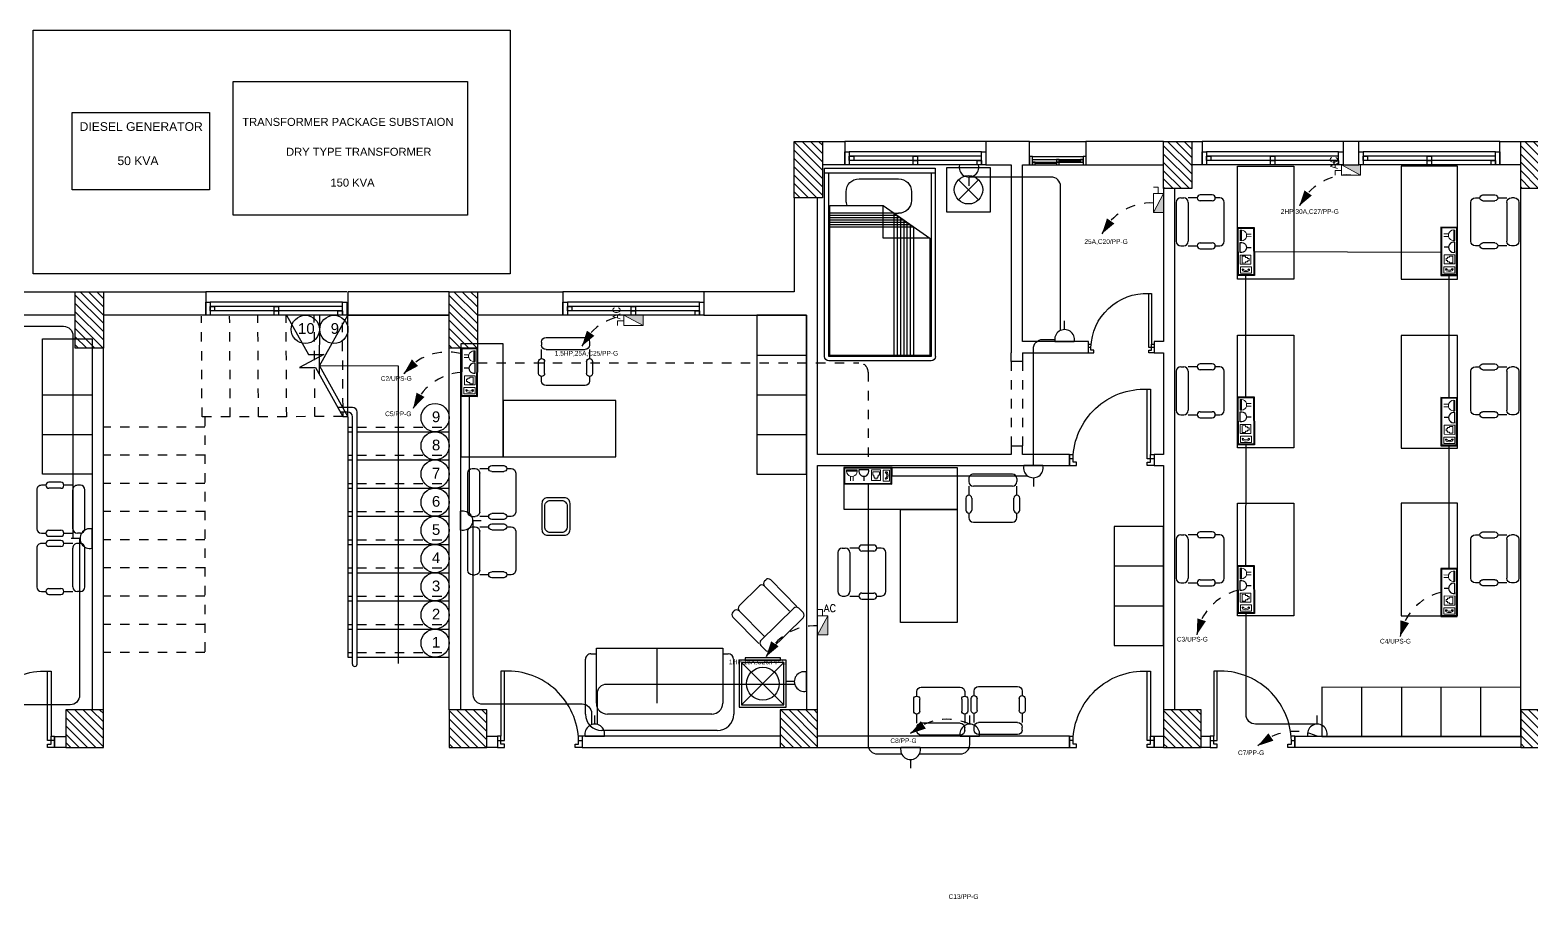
# Model space of a CAD drawing. Header units: metres. Extents: x -107 to 62, y 472 to 1032.
# Drawn here: x 26.54 to 42.51, y 513.42 to 522.67 of the extents above; entities that cross this region are included whole.
import ezdxf

# ---------------------------------------------------------------- set-up
doc = ezdxf.new("R2010")
doc.units = ezdxf.units.M
doc.header["$MEASUREMENT"] = 0
for name, pattern in [('A-GR- STR$0$HIDDEN2', [0.1875, 0.125, -0.0625]), ('A-GR- wall$0$HIDDEN2', [0.1875, 0.125, -0.0625]), ('ACAD_ISO02W100', [15, 12, -3]), ('DASHED', [0.75, 0.5, -0.25]), ('DASHED2', [0.375, 0.25, -0.125]), ('HIDDEN', [0.375, 0.25, -0.125])]:
    doc.linetypes.add(name, pattern=pattern)
doc.layers.get('0').update_dxf_attribs({"color": 8})
for name, color, linetype, lineweight in [('.', 7, 'Continuous', 9), ('Data & Telephone', 6, 'Continuous', 9), ('E-SOCKET', 2, 'Continuous', 25), ('E-TEXT-I', 4, 'Continuous', 30), ('Electrecalllll', 1, 'Continuous', 9), ('Legends', 3, 'Continuous', 9), ('lighting linea', 3, 'DASHED2', 0), ('power', 3, 'Continuous', 9)]:
    doc.layers.add(name, color=color, linetype=linetype, lineweight=lineweight)
for name, color, linetype in [('A-COL-FNL$0$A-COLS-CONC', 6, 'Continuous'), ('A-COL-FNL$0$A-HTCH', 80, 'Continuous'), ('A-GR- STR$0$A-ANNO-SYMB', 111, 'Continuous'), ('A-GR- STR$0$A-FLOR', 111, 'Continuous'), ('A-GR- STR$0$A-FLOR-RISR', 242, 'A-GR- STR$0$HIDDEN2'), ('A-GR- STR$0$A-FLOR-STHR', 171, 'Continuous'), ('A-GR- wall$0$A-DOOR', 151, 'Continuous'), ('A-GR- wall$0$A-FLOR-OVHD', 120, 'A-GR- wall$0$HIDDEN2'), ('A-GR- wall$0$A-GLAZ', 121, 'Continuous'), ('A-GR- wall$0$A-WALL', 254, 'Continuous'), ('A-GR- wall$0$A-WALL-ELEV', 31, 'Continuous'), ('A-GR-FURN$0$A-FURN', 11, 'Continuous'), ('A-GR-FURN$0$ESYA', 11, 'Continuous'), ('A-GR-FURN$0$TEFRIŞ', 11, 'Continuous'), ('E-LEADER', 30, 'Continuous'), ('Layer1', 24, 'ACAD_ISO02W100'), ('Power W', 3, 'Continuous')]:
    doc.layers.add(name, color=color, linetype=linetype)
doc.styles.add('A-GR- STR$0$Standard', font='arial.ttf')
doc.styles.add('ROMANC', font='romanc.shx', dxfattribs={"height": 3})
doc.styles.get("Standard").update_dxf_attribs({"font": 'arial.ttf'})

# ---------------------------------------------------------------- blocks, each defined once
blk = doc.blocks.new('A-GR- STR')
at = {"layer": 'A-GR- STR$0$A-ANNO-SYMB'}
for centre in [(29735, 13116), (30039, 13116), (31116, 12177), (31116, 11877), (31116, 11577), (31116, 11277), (31116, 10977), (31116, 10677), (31116, 10377), (31116, 10077), (31116, 9777)]:
    blk.add_circle(centre, 150, dxfattribs=at)
at = {"layer": 'A-GR- STR$0$A-FLOR'}
for p, q in [((31266, 13266), (28986, 13266)), ((29887, 12635), (29889, 13267)), ((29887, 12729), (30189, 13266)), ((30186, 12236), (30189, 13266)), ((31266, 9627), (31266, 13266)), ((29932, 12848), (29673, 12710)), ((29769, 12848), (29932, 12848)), ((29673, 12710), (29845, 12710)), ((30726, 12726), (29887, 12729)), ((29887, 12729), (30186, 12186)), ((30726, 9560), (30726, 12726)), ((30186, 12186), (30186, 12236)), ((30186, 12186), (30186, 9627)), ((30186, 12027), (30236, 12027)), ((30286, 12027), (31266, 12027)), ((30186, 11727), (30236, 11727)), ((30286, 11727), (31266, 11727)), ((30186, 11427), (30236, 11427)), ((30286, 11427), (31266, 11427)), ((30186, 11127), (30236, 11127)), ((30286, 11127), (31266, 11127)), ((30186, 10827), (30236, 10827)), ((30286, 10827), (31266, 10827)), ((30186, 10527), (30236, 10527)), ((30286, 10527), (31266, 10527)), ((30186, 10227), (30236, 10227)), ((30286, 10227), (31266, 10227)), ((30186, 9927), (30236, 9927)), ((30286, 9927), (31266, 9927)), ((30186, 9627), (30236, 9627)), ((30286, 9627), (31266, 9627))]:
    blk.add_line(p, q, dxfattribs=at)
for points in [[(29536, 13266), (29769, 12848)], [(29845, 12710), (30135, 12189), (30186, 12189)]]:
    blk.add_lwpolyline(points, dxfattribs=at)
at = {"layer": 'A-GR- STR$0$A-FLOR-RISR'}
for p, q in [((29837, 12188), (29830, 13264)), ((30136, 12286), (30130, 13266)), ((28637, 12186), (28630, 13256)), ((28937, 12186), (28930, 13258)), ((29237, 12187), (29230, 13260)), ((29537, 12187), (29530, 13262)), ((29832, 12732), (29832, 12733)), ((30136, 12188), (28637, 12186)), ((28666, 12186), (28666, 9677)), ((30137, 12189), (30137, 12236)), ((28666, 12077), (27586, 12077)), ((30186, 12077), (30236, 12077)), ((30286, 12077), (31266, 12077)), ((28666, 11777), (27586, 11777)), ((30186, 11777), (30236, 11777)), ((30286, 11777), (31266, 11777)), ((28666, 11477), (27586, 11477)), ((30186, 11477), (30236, 11477)), ((30286, 11477), (31266, 11477)), ((28666, 11177), (27586, 11177)), ((30186, 11177), (30236, 11177)), ((30286, 11177), (31266, 11177)), ((28666, 10877), (27586, 10877)), ((30186, 10877), (30236, 10877)), ((30286, 10877), (31266, 10877)), ((28666, 10577), (27586, 10577)), ((30186, 10577), (30236, 10577)), ((30286, 10577), (31266, 10577)), ((28666, 10277), (27586, 10277)), ((30186, 10277), (30236, 10277)), ((30286, 10277), (31266, 10277)), ((28666, 9977), (27586, 9977)), ((30186, 9977), (30236, 9977)), ((30286, 9977), (31266, 9977)), ((28666, 9677), (27586, 9677)), ((30186, 9677), (30236, 9677)), ((30286, 9677), (31266, 9677))]:
    blk.add_line(p, q, dxfattribs=at)
at = {"layer": 'A-GR- STR$0$A-FLOR-STHR'}
for p, q in [((30236, 12286), (30080, 12286)), ((30186, 12236), (30108, 12236)), ((30236, 9554), (30236, 12186)), ((30286, 9554), (30286, 12236))]:
    blk.add_line(p, q, dxfattribs=at)
for centre, radius, start, end in [((30186, 12186), 50, 0, 90), ((30236, 12236), 50, 0, 90), ((30261, 9554), 25, 180, 0)]:
    blk.add_arc(centre, radius, start, end, dxfattribs=at)
at = {"layer": 'A-GR- STR$0$A-FLOR-STHR', "attachment_point": 1, "style": 'A-GR- STR$0$Standard'}
for s, insert, char_height in [('10', (29657, 13183), 114.3), ('9', (30005, 13183), 114), ('9', (31082, 12243), 114), ('8', (31082, 11943), 114), ('7', (31082, 11643), 114), ('6', (31082, 11343), 114), ('5', (31082, 11043), 114), ('4', (31082, 10743), 114), ('3', (31082, 10443), 114), ('2', (31082, 10143), 114), ('1', (31082, 9843), 114)]:
    blk.add_mtext_dynamic_manual_height_columns(s, width=73292.73, gutter_width=572, heights=[0], dxfattribs=dict(at, insert=insert, char_height=char_height))
blk = doc.blocks.new('A-GR- wall$0$DOO1')
at = {"layer": 'A-GR- wall$0$A-DOOR'}
for q in [(-74, -74), (-34, -120)]:
    blk.add_line((-74, -120), q, dxfattribs=at)
blk.add_lwpolyline([(-37, -74), (-74, -74), (-74, 0), (0, 0), (0, -37), (-37, -37), (-37, -74, 0.418149), (752, -814)], format="xyb", dxfattribs=at)
blk.add_lwpolyline([(826, -74), (752, -74), (752, -814), (789, -814), (789, -120), (826, -120), (826, 0), (752, 0), (752, -37), (789, -37), (789, -120)], dxfattribs=at)
blk = doc.blocks.new('A-GR- wall$0$Win 1600')
for p, q in [((-750, 150), (750, 150)), ((-750, 100), (750, 100)), ((-750, 50), (750, 50)), ((-750, 0), (750, 0))]:
    blk.add_line(p, q)
for points in [[(-800, 0), (-750, 0), (-750, 150), (-800, 150)], [(-750, 0), (-700, 0), (-700, 50), (-750, 50)], [(-25, 50), (25, 50), (25, 100), (-25, 100)], [(-25, 0), (25, 0), (25, 50), (-25, 50)], [(700, 50), (750, 50), (750, 100), (700, 100)], [(750, 0), (800, 0), (800, 150), (750, 150)]]:
    blk.add_lwpolyline(points, close=True)
blk = doc.blocks.new('A-GR- wall$0$Win 1000')
for p, q in [((-450, 150), (450, 150)), ((-450, 100), (450, 100)), ((-450, 50), (450, 50)), ((-450, 0), (450, 0)), ((-25, 25), (-400, 25)), ((25, 75), (400, 75))]:
    blk.add_line(p, q)
for points in [[(-500, 0), (-450, 0), (-450, 150), (-500, 150)], [(-450, 0), (-400, 0), (-400, 50), (-450, 50)], [(-25, 50), (25, 50), (25, 100), (-25, 100)], [(-25, 0), (25, 0), (25, 50), (-25, 50)], [(400, 50), (450, 50), (450, 100), (400, 100)], [(450, 0), (500, 0), (500, 150), (450, 150)]]:
    blk.add_lwpolyline(points, close=True)
blk = doc.blocks.new('A-GR- wall')
at = {"layer": 'A-GR- wall$0$A-FLOR-OVHD'}
for p, q in [((37246, 12776), (37246, 11876)), ((37364, 12776), (37364, 11876))]:
    blk.add_line(p, q, dxfattribs=at)
at = {"layer": 'A-GR- wall$0$A-WALL'}
for p, q in [((35236, 15116), (35476, 15116)), ((35476, 15116), (35476, 14866)), ((36976, 15116), (36976, 14866)), ((37441, 15116), (36976, 15116)), ((37441, 14866), (37441, 15116)), ((38866, 15116), (38041, 15116)), ((38041, 15116), (38041, 14866)), ((38043, 14866), (38043, 15116)), ((39166, 15116), (39276, 15116)), ((39276, 15116), (39276, 14866)), ((40944, 15116), (40776, 15116)), ((40776, 15116), (40776, 14866)), ((40944, 14866), (40944, 15116)), ((42444, 15116), (42666, 15116)), ((42444, 14866), (42444, 15116)), ((35476, 14866), (35236, 14866)), ((36976, 14866), (37246, 14866)), ((37246, 14866), (37246, 12866)), ((37366, 12986), (37366, 14866)), ((37366, 14866), (37441, 14866)), ((38041, 14866), (38866, 14866)), ((39276, 14866), (39166, 14866)), ((40776, 14866), (40944, 14866)), ((42666, 14866), (42444, 14866)), ((38866, 14616), (38866, 12986)), ((38986, 9066), (38986, 14616)), ((42666, 9066), (42666, 14616)), ((34936, 14516), (34936, 13516)), ((35186, 11786), (35186, 14516)), ((26376, 13516), (27286, 13516)), ((27586, 13516), (28676, 13516)), ((28676, 13516), (28676, 13266)), ((31266, 13516), (30186, 13516)), ((30186, 13516), (30186, 13266)), ((31566, 13516), (32476, 13516)), ((32476, 13516), (32476, 13266)), ((33976, 13516), (33976, 13266)), ((34936, 13516), (33976, 13516)), ((27286, 13266), (26376, 13266)), ((28676, 13266), (27586, 13266)), ((30186, 13266), (31266, 13266)), ((32476, 13266), (31566, 13266)), ((33976, 13266), (35066, 13266)), ((35066, 13266), (35066, 9066)), ((38066, 12986), (37366, 12986)), ((38066, 12866), (38066, 12986)), ((38866, 12986), (38766, 12986)), ((38766, 12986), (38766, 12866)), ((27466, 12916), (27466, 9066)), ((27586, 9066), (27586, 12916)), ((31266, 9066), (31266, 12916)), ((31386, 12916), (31386, 9066)), ((37246, 12776), (37246, 12866)), ((37364, 12866), (37364, 12776)), ((37364, 12866), (38066, 12866)), ((38766, 12866), (38866, 12866)), ((38866, 12866), (38866, 11786)), ((37364, 12776), (37246, 12776)), ((37246, 11876), (37246, 11786)), ((37246, 11876), (37365, 11876)), ((37366, 11786), (37365, 11876)), ((37246, 11786), (35186, 11786)), ((35186, 9066), (35186, 11666)), ((35186, 11666), (37866, 11666)), ((37866, 11786), (37366, 11786)), ((37866, 11666), (37866, 11786)), ((38866, 11786), (38766, 11786)), ((38766, 11786), (38766, 11666)), ((38766, 11666), (38866, 11666)), ((38866, 11666), (38866, 9066)), ((27067, 8666), (27067, 8784)), ((27067, 8784), (27186, 8784)), ((27186, 8666), (27067, 8666)), ((31666, 8786), (31779, 8786)), ((31779, 8666), (31666, 8666)), ((31779, 8786), (31779, 8666)), ((34786, 8786), (32679, 8786)), ((32679, 8786), (32679, 8666)), ((32679, 8666), (34786, 8666)), ((37866, 8786), (35186, 8786)), ((35186, 8666), (37866, 8666)), ((37866, 8666), (37866, 8786)), ((38766, 8786), (38866, 8786)), ((38766, 8666), (38766, 8786)), ((38866, 8666), (38766, 8666)), ((39266, 8786), (39363, 8786)), ((39363, 8666), (39266, 8666)), ((39363, 8786), (39363, 8666)), ((40263, 8666), (40263, 8786)), ((40263, 8786), (42666, 8786)), ((42666, 8666), (40263, 8666))]:
    blk.add_line(p, q, dxfattribs=at)
at = {"layer": 'A-GR- wall$0$A-WALL-ELEV'}
for p, q in [((36976, 15116), (35476, 15116)), ((37441, 15116), (38043, 15116)), ((40776, 15116), (39276, 15116)), ((42444, 15116), (40944, 15116)), ((30176, 13516), (28676, 13516)), ((33976, 13516), (32476, 13516))]:
    blk.add_line(p, q, dxfattribs=at)
at = {"layer": 'A-GR- wall$0$A-DOOR', "xscale": -0.7780309869113328, "yscale": 0.7780309869113328, "zscale": 0.7780309869113328, "rotation": 180}
blk.add_blockref('A-GR- wall$0$DOO1', (38123, 12866), dxfattribs=at)
at = {"layer": 'A-GR- wall$0$A-DOOR', "xscale": -1, "rotation": 180}
for p in [(37940, 11666), (26241, 8666), (37940, 8666)]:
    blk.add_blockref('A-GR- wall$0$DOO1', p, dxfattribs=at)
at = {"layer": 'A-GR- wall$0$A-DOOR', "rotation": 180.0000000006669}
for p in [(32605, 8666), (40189, 8666)]:
    blk.add_blockref('A-GR- wall$0$DOO1', p, dxfattribs=at)
at = {"layer": 'A-GR- wall$0$A-GLAZ', "xscale": -0.9374999999999997, "yscale": 0.9374999999999997, "zscale": 0.9374999999999997, "rotation": 359.9999999999999}
for p in [(36226, 14866), (40026, 14866), (41694, 14866), (29426, 13266), (33226, 13266)]:
    blk.add_blockref('A-GR- wall$0$Win 1600', p, dxfattribs=at)
at = {"layer": 'A-GR- wall$0$A-GLAZ', "xscale": 0.601574711880768, "yscale": 0.601574711880768, "zscale": 0.601574711880768}
blk.add_blockref('A-GR- wall$0$Win 1000', (37742, 14866), dxfattribs=at)
blk = doc.blocks.new('A-GR-FURN$0$KOLTUKT')
at = {"layer": 'A-GR-FURN$0$ESYA'}
for p, q in [((-0.8, 0.325), (-0.8, -0.325)), ((-0.725, 0.4), (-0.675, 0.4)), ((-0.45, 0.4), (-0.6, 0.4)), ((-0.6, 0.325), (-0.6, -0.325)), ((-0.2, 0.45), (-0.4, 0.45)), ((-0.2, 0.35), (-0.4, 0.35)), ((-0.075, 0.4), (-0.15, 0.4)), ((0, -0.325), (0, 0.325)), ((-0.725, -0.4), (-0.675, -0.4)), ((-0.6, -0.4), (-0.45, -0.4)), ((-0.4, -0.35), (-0.2, -0.35)), ((-0.4, -0.45), (-0.2, -0.45)), ((-0.15, -0.4), (-0.075, -0.4))]:
    blk.add_line(p, q, dxfattribs=at)
for centre, radius, start, end in [((-0.725, 0.325), 0.075, 90, 180), ((-0.675, 0.325), 0.075, 0, 90), ((-0.4, 0.4), 0.05, 90, 270), ((-0.2, 0.4), 0.05, 270, 90), ((-0.075, 0.325), 0.075, 0, 90), ((-0.725, -0.325), 0.075, 180, 270), ((-0.675, -0.325), 0.075, 270, 0), ((-0.4, -0.4), 0.05, 90, 270), ((-0.2, -0.4), 0.05, 270, 90), ((-0.075, -0.325), 0.075, 270, 0)]:
    blk.add_arc(centre, radius, start, end, dxfattribs=at)
blk = doc.blocks.new('A-GR-FURN$0$bed 3000 alone')
at = {"layer": 'A-GR-FURN$0$A-FURN', "linetype": 'Continuous'}
for p, q in [((-1081, 369), (-1081, -811)), ((-923, 369), (-1081, 369)), ((-1028, -811), (-1028, 369)), ((923, 322), (-1024, 322)), ((923, 369), (-923, 369)), ((923, -765), (923, 322)), ((970, -765), (970, 322)), ((-685, 310), (-685, -256)), ((911, 310), (-685, 310)), ((-603, -373), (-603, 310)), ((-578, -408), (-578, 310)), ((-553, -443), (-553, 310)), ((-528, -478), (-528, 310)), ((-504, -513), (-504, 310)), ((-479, -548), (-479, 310)), ((-454, -583), (-454, 310)), ((911, -753), (911, 310)), ((-968, 1), (-968, -420)), ((-738, 138), (-831, 138)), ((-685, -256), (-335, -753)), ((-335, -256), (-685, -256)), ((-335, -753), (-335, -256)), ((911, -373), (-603, -373)), ((-600, -420), (-600, -376)), ((911, -408), (-578, -408)), ((911, -443), (-553, -443)), ((911, -478), (-528, -478)), ((-831, -557), (-738, -557)), ((911, -513), (-504, -513)), ((911, -548), (-479, -548)), ((911, -583), (-454, -583)), ((-1027, -765), (923, -765)), ((-335, -753), (911, -753)), ((-1081, -811), (-923, -811)), ((-923, -811), (923, -811))]:
    blk.add_line(p, q, dxfattribs=at)
for centre, radius, start, end in [((923, 322), 46.7, 360, 90), ((-831, 1), 137, 90, 180), ((-738, 1), 137, 67.4811, 89.9995), ((-831, -420), 137, 180, 270), ((-738, -420), 137, 270, 0), ((923, -765), 46.7, 270, 0)]:
    blk.add_arc(centre, radius, start, end, dxfattribs=at)
blk = doc.blocks.new('A-GR-FURN$0$COMOD 0000')
at = {"layer": 'A-GR-FURN$0$A-FURN'}
for p, q in [((110, -103), (-103, 110)), ((110, 110), (-103, -103))]:
    blk.add_line(p, q, dxfattribs=at)
blk.add_lwpolyline([(237, 237), (-230, 237), (-230, -230), (237, -230)], close=True, dxfattribs=at)
blk.add_circle((3, 3), 151, dxfattribs=at)
blk = doc.blocks.new('A-GR-FURN$0$KOL6060')
for p, q in [((-260, 0), (260, 0)), ((-300, -110), (-300, -40)), ((-300, -560), (-300, -140)), ((-270, -150), (270, -150)), ((-200, -560), (-200, -160)), ((200, -560), (200, -160)), ((300, -40), (300, -110)), ((300, -560), (300, -140)), ((-240, -600), (-260, -600)), ((-160, -600), (160, -600)), ((260, -600), (240, -600))]:
    blk.add_line(p, q)
for centre, start, end in [((-260, -40), 90, 180), ((260, -40), 0, 90), ((-260, -110), 180, 270), ((260, -110), 270, 0), ((-260, -560), 180, 270), ((-240, -560), 270, 360), ((-160, -560), 180, 270), ((160, -560), 270, 0), ((240, -560), 180, 270), ((260, -560), 270, 0)]:
    blk.add_arc(centre, 40, start, end)
blk = doc.blocks.new('A-GR-FURN$0$SOFA 2 PERSON')
at = {"layer": 'A-GR-FURN$0$A-FURN', "linetype": 'Continuous'}
for p, q in [((-643, 292), (584, 292)), ((-818, -467), (-818, 117)), ((-701, -584), (-701, 0)), ((-584, 117), (526, 117)), ((0, -584), (0, 0)), ((643, 0), (643, -584)), ((759, 117), (759, -467)), ((-701, -526), (-759, -526)), ((-701, -584), (-701, -526)), ((643, -584), (-701, -584)), ((701, -526), (643, -526))]:
    blk.add_line(p, q, dxfattribs=at)
for centre, radius, start, end in [((-643, 117), 175, 90, 180), ((584, 117), 175, 0, 90), ((-584, 0), 117, 90, 180), ((526, 0), 117, 0, 90), ((-759, -467), 58.4, 180, 270), ((701, -467), 58.4, 270, 0)]:
    blk.add_arc(centre, radius, start, end, dxfattribs=at)
blk = doc.blocks.new('A-GR-FURN$0$comod 1000')
at = {"layer": 'A-GR-FURN$0$TEFRIŞ'}
for p, q in [((59657, -161), (59657, -582)), ((60078, -161), (59657, -161)), ((60078, -582), (60078, -161)), ((59657, -582), (60078, -582)), ((60025, -582), (59710, -582))]:
    blk.add_line(p, q, dxfattribs=at)
at = {"layer": 'A-GR-FURN$0$TEFRIŞ', "color": 8}
for p, q in [((59678, -182), (59678, -561)), ((60057, -182), (59678, -561)), ((59678, -182), (60057, -561)), ((60057, -182), (59678, -182)), ((60057, -561), (60057, -182)), ((59678, -561), (60057, -561)), ((59710, -582), (59710, -603)), ((59710, -603), (60025, -603)), ((60025, -603), (60025, -582))]:
    blk.add_line(p, q, dxfattribs=at)
blk.add_circle((59867, -371), 147, dxfattribs=at)
blk = doc.blocks.new('A-GR-FURN')
at = {"layer": 'A-GR-FURN$0$A-FURN'}
for p, q in [((34540, 12843), (35066, 12843)), ((26940, 12420), (27466, 12420)), ((34540, 12420), (35066, 12420)), ((26940, 11997), (27466, 11997)), ((34540, 11997), (35066, 11997)), ((38866, 10596), (38340, 10596)), ((38340, 10174), (38866, 10174)), ((40975, 8784), (40975, 9309)), ((41397, 9309), (41397, 8784)), ((41820, 8784), (41820, 9309)), ((42243, 8780), (42243, 9305))]:
    blk.add_line(p, q, dxfattribs=at)
for points in [[(39654, 14852), (40254, 14852), (40254, 13652), (39654, 13652)], [(41993, 14852), (41393, 14852), (41393, 13652), (41993, 13652)], [(34540, 11574), (35066, 11574), (35066, 13266), (34540, 13266)], [(31390, 11761), (31840, 11761), (31840, 12964), (31390, 12964)], [(39654, 13054), (40254, 13054), (40254, 11854), (39654, 11854)], [(41993, 13052), (41393, 13052), (41393, 11852), (41993, 11852)], [(31840, 11761), (33040, 11761), (33040, 12361), (31840, 12361)], [(36669, 11648), (36669, 11198), (35467, 11198), (35467, 11648)], [(36669, 11198), (36669, 9998), (36069, 9998), (36069, 11198)], [(39654, 11266), (40254, 11266), (40254, 10066), (39654, 10066)], [(41993, 11266), (41393, 11266), (41393, 10066), (41993, 10066)], [(38866, 11019), (38340, 11019), (38340, 9751), (38866, 9751)], [(42666, 9305), (40552, 9309), (40552, 8784), (42666, 8780)]]:
    blk.add_lwpolyline(points, close=True, dxfattribs=at)
blk.add_lwpolyline([(27286, 13016), (27466, 13016), (27466, 11574), (26940, 11574), (26940, 13016), (27286, 13016)], dxfattribs=at)
for points in [[(32312, 10925), (32492, 10925, 0.414214), (32552, 10985), (32552, 11265, 0.414214), (32492, 11325), (32312, 11325, 0.414214), (32252, 11265), (32252, 10985, 0.414214)], [(32462, 10955), (32342, 10955, -0.414214), (32282, 11015), (32282, 11235, -0.414214), (32342, 11295), (32462, 11295, -0.414214), (32522, 11235), (32522, 11015, -0.414214)]]:
    blk.add_lwpolyline(points, format="xyb", close=True, dxfattribs=at)
at = {"layer": 'A-GR-FURN$0$A-FURN', "xscale": -1.000000000000003, "rotation": 90}
blk.add_blockref('A-GR-FURN$0$bed 3000 alone', (35627, 13751), dxfattribs=at)
at = {"layer": 'A-GR-FURN$0$A-FURN'}
blk.add_blockref('A-GR-FURN$0$COMOD 0000', (36788, 14599), dxfattribs=at)
at = {"layer": 'A-GR-FURN$0$A-FURN', "yscale": 638.139513112257, "zscale": 638.139513112257}
for p, xscale in [((39512, 14261), 638.139513112257), ((42136, 14261), -638.139513112257), ((39512, 12463), 638.139513112257), ((42136, 12463), -638.139513112257), ((39512, 10675), 638.139513112257), ((42136, 10675), -638.139513112257), ((35911, 10534), 638.139513112257)]:
    blk.add_blockref('A-GR-FURN$0$KOLTUKT', p, dxfattribs=dict(at, xscale=xscale))
at = {"layer": 'A-GR-FURN$0$A-FURN'}
for name, p, xscale, yscale, zscale, rotation in [('A-GR-FURN$0$KOLTUKT', (32504, 12519), -638.1395131122584, 638.1395131122584, 638.139513112257, 90), ('A-GR-FURN$0$KOLTUKT', (31973, 11380), -638.139513112257, 638.139513112257, 638.139513112257, 180), ('A-GR-FURN$0$KOLTUKT', (37050, 11065), 638.139513112257, 638.139513112257, 638.139513112257, 270), ('A-GR-FURN$0$KOLTUKT', (26879, 11202), 638.139513112257, 638.139513112257, 638.139513112257, 180), ('A-GR-FURN$0$KOLTUKT', (31973, 10760), -638.139513112257, 638.139513112257, 638.139513112257, 180), ('A-GR-FURN$0$KOLTUKT', (26879, 10582), 638.139513112257, 638.139513112257, 638.139513112257, 180), ('A-GR-FURN$0$KOL6060', (34856, 9876), 0.9437125239918375, 0.9437125239918375, 0.9437125239918375, 224.5243784037541), ('A-GR-FURN$0$comod 1000', (105761, 8904), 1.188601201225888, 1.188601201225888, 1.188601201225888, 180), ('A-GR-FURN$0$KOLTUKT', (36495, 9309), -638.139513112257, 638.139513112257, 638.139513112257, 270), ('A-GR-FURN$0$KOLTUKT', (37106, 9315), -638.139513112257, 638.139513112257, 638.139513112257, 270)]:
    blk.add_blockref(name, p, dxfattribs=dict(at, xscale=xscale, yscale=yscale, zscale=zscale, rotation=rotation))
at = {"layer": 'A-GR-FURN$0$A-FURN', "rotation": 180}
blk.add_blockref('A-GR-FURN$0$SOFA 2 PERSON', (33475, 9138), dxfattribs=at)
blk = doc.blocks.new('A-COL-FNL')
at = {"layer": 'A-COL-FNL$0$A-HTCH'}
h = blk.add_hatch(dxfattribs=at)
h.set_pattern_fill('ANSI31', color=256, scale=500, angle=90)
h.paths.add_polyline_path([(34936, 15116), (35236, 15116), (35236, 14516), (34936, 14516)])
h = blk.add_hatch(dxfattribs=at)
h.set_pattern_fill('ANSI31', color=256, scale=500, angle=90)
h.paths.add_polyline_path([(38866, 15116), (39166, 15116), (39166, 14616), (38866, 14616)])
h = blk.add_hatch(dxfattribs=at)
h.set_pattern_fill('ANSI31', color=256, scale=500, angle=90)
h.paths.add_polyline_path([(42666, 15116), (42966, 15116), (42966, 14616), (42666, 14616)])
h = blk.add_hatch(dxfattribs=at)
h.set_pattern_fill('ANSI31', color=256, scale=500, angle=90)
h.paths.add_polyline_path([(27286, 13516), (27586, 13516), (27586, 12916), (27286, 12916)])
h = blk.add_hatch(dxfattribs=at)
h.set_pattern_fill('ANSI31', color=256, scale=500, angle=90)
h.paths.add_polyline_path([(31266, 13516), (31566, 13516), (31566, 12916), (31266, 12916)])
h = blk.add_hatch(dxfattribs=at)
h.set_pattern_fill('ANSI31', color=256, scale=500, angle=90)
h.paths.add_polyline_path([(27586, 8666), (27586, 9066), (27186, 9066), (27186, 8666)])
h = blk.add_hatch(dxfattribs=at)
h.set_pattern_fill('ANSI31', color=256, scale=500, angle=90)
h.paths.add_polyline_path([(31666, 8666), (31666, 9066), (31266, 9066), (31266, 8666)])
h = blk.add_hatch(dxfattribs=at)
h.set_pattern_fill('ANSI31', color=256, scale=500, angle=90)
h.paths.add_polyline_path([(35186, 8666), (35186, 9066), (34786, 9066), (34786, 8666)])
h = blk.add_hatch(dxfattribs=at)
h.set_pattern_fill('ANSI31', color=256, scale=500, angle=90)
h.paths.add_polyline_path([(39266, 8666), (39266, 9066), (38866, 9066), (38866, 8666)])
h = blk.add_hatch(dxfattribs=at)
h.set_pattern_fill('ANSI31', color=256, scale=500, angle=90)
h.paths.add_polyline_path([(43066, 8666), (43066, 9066), (42666, 9066), (42666, 8666)])
at = {"layer": 'A-COL-FNL$0$A-COLS-CONC'}
for points in [[(34936, 15116), (35236, 15116), (35236, 14516), (34936, 14516)], [(38866, 15116), (39166, 15116), (39166, 14616), (38866, 14616)], [(42666, 15116), (42966, 15116), (42966, 14616), (42666, 14616)], [(27286, 13516), (27586, 13516), (27586, 12916), (27286, 12916)], [(31266, 13516), (31566, 13516), (31566, 12916), (31266, 12916)], [(27586, 8666), (27586, 9066), (27186, 9066), (27186, 8666)], [(31666, 8666), (31666, 9066), (31266, 9066), (31266, 8666)], [(35186, 8666), (35186, 9066), (34786, 9066), (34786, 8666)], [(39266, 8666), (39266, 9066), (38866, 9066), (38866, 8666)], [(43066, 8666), (43066, 9066), (42666, 9066), (42666, 8666)]]:
    blk.add_lwpolyline(points, close=True, dxfattribs=at)
blk = doc.blocks.new('Network')
at = {"layer": 'Data & Telephone', "color": 6}
for p, q in [((1361.996, 129.2824), (1361.939, 129.2824)), ((1361.939, 129.2146), (1361.939, 129.2824)), ((1361.9533, 129.2484), (1361.9462, 129.2484)), ((1361.9462, 129.2268), (1361.9462, 129.2484)), ((1361.9605, 129.2615), (1361.9533, 129.2615)), ((1361.9533, 129.2615), (1361.9533, 129.2484)), ((1361.9745, 129.2703), (1361.9605, 129.2703)), ((1361.9605, 129.2703), (1361.9605, 129.2615)), ((1361.9745, 129.2703), (1361.9745, 129.2615)), ((1361.9745, 129.2615), (1361.9817, 129.2615)), ((1361.9817, 129.2615), (1361.9817, 129.2484)), ((1361.9817, 129.2484), (1361.9888, 129.2484)), ((1361.9888, 129.2268), (1361.9888, 129.2484)), ((1361.996, 129.2146), (1361.996, 129.2824)), ((1361.939, 129.2146), (1361.996, 129.2146)), ((1361.9462, 129.2268), (1361.9888, 129.2268))]:
    blk.add_line(p, q, dxfattribs=at)
blk = doc.blocks.new('DUPLEX SOCKET')
at = {"layer": 'power', "color": 2}
for p, q in [((0, 198), (0, -198)), ((240, 49), (417, 49)), ((240, -49), (417, -49))]:
    blk.add_line(p, q, dxfattribs=at)
blk.add_arc((44, 0), 202, 257.429, 102.5754, dxfattribs=at)
blk = doc.blocks.new('Telephone')
at = {"layer": 'Electrecalllll'}
for points in [[(1356.067, 130.372), (1356.064, 130.372), (1356.064, 130.337), (1356.067, 130.337)], [(1356.067, 130.23), (1356.064, 130.23), (1356.064, 130.195), (1356.067, 130.195)]]:
    blk.add_hatch(color=4, dxfattribs=at).paths.add_polyline_path(points)
at = {"layer": 'Electrecalllll', "color": 4}
for p, q in [((1356.082, 130.372), (1356.064, 130.372)), ((1356.064, 130.372), (1356.064, 130.337)), ((1356.082, 130.337), (1356.064, 130.337)), ((1356.082, 130.23), (1356.064, 130.23)), ((1356.064, 130.23), (1356.064, 130.195)), ((1356.082, 130.195), (1356.064, 130.195)), ((1356.067, 130.372), (1356.067, 130.337)), ((1356.067, 130.23), (1356.067, 130.195))]:
    blk.add_line(p, q, dxfattribs=at)
blk.add_lwpolyline([(1356.132, 130.415), (1355.984, 130.415), (1355.984, 130.156), (1356.132, 130.156)], close=True, dxfattribs=at)
for centre, radius, start, end in [((1356.188, 130.283), 0.167, 154.325, 204.7884), ((1356.09, 130.264), 0.0741, 223.9483, 249.7273), ((1356.086, 130.31), 0.0665, 109.3444, 136.9236), ((1356.16, 130.284), 0.11, 150.725, 209.275), ((1356.051, 130.355), 0.0353, 330.3482, 29.6518), ((1356.051, 130.212), 0.0353, 330.3482, 29.6518)]:
    blk.add_arc(centre, radius, start, end, dxfattribs=at)
blk = doc.blocks.new('h socket')
at = {"layer": 'E-SOCKET'}
for p, q in [((0, 0.144), (0, 0.248)), ((-0.115, 0), (0.115, 0))]:
    blk.add_line(p, q, dxfattribs=at)
blk.add_arc((0, 0.026), 0.118, 347.4312, 192.5776, dxfattribs=at)
blk = doc.blocks.new('H s')
at = {"xscale": 1.050492552334089, "yscale": 1.050492552334089, "zscale": 1.050492552334089}
blk.add_blockref('h socket', (0, 0), dxfattribs=at)
blk = doc.blocks.new('Floor Box 2')
at = {"layer": '.', "linetype": 'DASHED', "lineweight": 0, "ltscale": 0.4}
h = blk.add_hatch(color=2, dxfattribs=at)
h.dxf.hatch_style = 1
h.paths.add_polyline_path([(0.029, -0.027, 0.054926), (0.027, -0.04), (0.141, -0.04, 0.054906), (0.14, -0.028)])
for points in [[(0.512, -0.002), (0, 0), (-0.001, -0.177), (0.511, -0.178)], [(0.502, -0.009), (0.007, -0.007), (0.006, -0.17), (0.501, -0.171)]]:
    blk.add_lwpolyline(points, close=True)
at = {"layer": 'Legends', "color": 2, "linetype": 'DASHED', "lineweight": 0, "ltscale": 0.4}
blk.add_lwpolyline([(0.141, -0.04), (0.027, -0.04)], dxfattribs=at)
at = {"xscale": 0.4543284512265046, "yscale": 0.4543284512265046, "zscale": 0.4543284512265046, "rotation": 180}
blk.add_blockref('Telephone', (616.548, 59.105), dxfattribs=at)
at = {"layer": 'Data & Telephone', "color": 0, "lineweight": 60, "xscale": -1.685405181710514, "yscale": 1.685405181710514, "zscale": 1.685405181733448, "rotation": 179.6918616787939}
blk.add_blockref('Network', (-2293.921, 230.094), dxfattribs=at)
at = {"layer": 'Layer1', "linetype": 'Continuous', "lineweight": 35, "xscale": 0.4391741577047093, "yscale": 0.4391741577047093, "zscale": 0.4391741577047093, "rotation": 180}
blk.add_blockref('H s', (0.212, -0.028), dxfattribs=at)
at = {"layer": 'power', "xscale": -0.0002808277206373994, "yscale": 0.0002808277206373993, "zscale": 0.0002808277206373995, "rotation": 89.69844143202054}
blk.add_blockref('DUPLEX SOCKET', (0.084, -0.027), dxfattribs=at)
blk = doc.blocks.new('sf32a')
at = {"layer": '.', "linetype": 'Continuous', "lineweight": 0, "ltscale": 0.4}
h = blk.add_hatch(color=3, dxfattribs=at)
h.dxf.hatch_style = 1
h.paths.add_polyline_path([(0.057, 0.204), (-0.05, 0), (0.057, 0)])
at = {"layer": 'power', "color": 3, "linetype": 'Continuous', "lineweight": 0, "ltscale": 0.02}
for p, q in [((0, 0.271), (-0.05, 0.271)), ((-0.05, 0.204), (-0.05, 0)), ((-0.05, 0), (0.057, 0.204)), ((0.057, 0.204), (-0.05, 0.204)), ((0, 0.204), (0, 0.271)), ((0.057, 0), (0.057, 0.204)), ((-0.05, 0), (0.057, 0))]:
    blk.add_line(p, q, dxfattribs=at)
at = {"layer": 'power', "color": 3, "linetype": 'Continuous', "lineweight": 0, "style": 'ROMANC'}
blk.add_text('AC', height=0.0786, dxfattribs=at).set_placement((0.015, 0.244))
blk = doc.blocks.new('*U130')
blk.add_line((-559, -64), (-628, -122))
blk.add_lwpolyline([(-628, -122, 0, 96, 0), (-493, -24, 96, 96, 0)], format="xyseb")
at = {"linetype": 'HIDDEN', "ltscale": 0.2}
blk.add_arc((-221, -539), 583, 67.7241, 134.241, dxfattribs=at)
blk = doc.blocks.new('disconnector Switch')
at = {"layer": '.', "linetype": 'Continuous', "lineweight": 0, "ltscale": 0.4}
h = blk.add_hatch(color=3, dxfattribs=at)
h.dxf.hatch_style = 1
h.paths.add_polyline_path([(44, 155), (-38, 0), (44, 0)])
at = {"layer": 'power', "color": 3, "linetype": 'Continuous', "lineweight": 0, "ltscale": 0.02}
for p, q in [((0, 206), (-38, 206)), ((-38, 155), (-38, 0)), ((-38, 0), (44, 155)), ((44, 155), (-38, 155)), ((0, 155), (0, 206)), ((44, 0), (44, 155)), ((-38, 0), (44, 0))]:
    blk.add_line(p, q, dxfattribs=at)

msp = doc.modelspace()

# ---------------------------------------------------------------- linework, layer by layer
at = {"layer": 'power', "color": 2, "lineweight": 30}
msp.add_lwpolyline([(31.644, 522.665), (31.644, 520.07), (26.568, 520.07), (26.568, 522.665)], close=True, dxfattribs=at)
at = {"layer": 'power', "color": 2, "lineweight": 30, "elevation": 0}
for points in [[(28.698, 522.117), (31.19, 522.117), (31.19, 520.696), (28.698, 520.696)], [(28.445, 521.788), (28.445, 520.965), (26.985, 520.965), (26.985, 521.788)]]:
    msp.add_lwpolyline(points, close=True, dxfattribs=at)
at = {"layer": 'Power W', "color": 7, "linetype": 'Continuous', "lineweight": 25, "ltscale": 0.4}
for points in [[(37.499, 519.468), (37.499, 521.001, 0.414236), (37.399, 521.101), (36.525, 521.101)], [(25.804, 519.512), (26.892, 519.512, -0.414214), (26.992, 519.412), (26.992, 517.253), (26.992, 517.253)], [(37.21, 518.029), (37.21, 519.272, -0.414214), (37.31, 519.372), (37.437, 519.372)], [(35.451, 517.834), (35.451, 515.061, 0.414214), (35.551, 514.961), (35.808, 514.961)], [(31.248, 517.444), (31.248, 515.593, 0.414214), (31.348, 515.493), (32.409, 515.493, -0.414214), (32.509, 515.393), (32.509, 515.271)], [(27.062, 517.253), (27.062, 515.584, -0.414214), (26.962, 515.484), (25.88, 515.484, 0.414214), (25.78, 515.384), (25.78, 515.269)], [(40.231, 515.278), (39.574, 515.278, -0.414214), (39.474, 515.378), (39.474, 516.453)], [(32.571, 515.274), (32.571, 515.605, -0.414214), (32.671, 515.705), (34.67, 515.705)], [(35.998, 514.961), (36.433, 514.961, 0.414214), (36.533, 515.061), (36.533, 515.149)]]:
    msp.add_lwpolyline(points, format="xyb", dxfattribs=at)
for points in [[(39.561, 520.308), (41.545, 520.302)], [(31.208, 518.766), (31.208, 517.523)], [(35.707, 517.921), (37.147, 517.921)]]:
    msp.add_lwpolyline(points, dxfattribs=at)
at = {"layer": 'Power W', "color": 6, "linetype": 'Continuous', "lineweight": 30, "ltscale": 0.4}
for points in [[(39.47, 518.76), (39.47, 520.051)], [(41.632, 520.053), (41.632, 518.752)], [(39.471, 516.966), (39.474, 518.248)], [(41.632, 518.24), (41.632, 516.935)]]:
    msp.add_lwpolyline(points, dxfattribs=at)
at = {"layer": 'Power W', "color": 6, "linetype": 'DASHED2', "lineweight": 25, "ltscale": 0.4}
msp.add_lwpolyline([(31.297, 519.124), (35.352, 519.124, -0.414214), (35.452, 519.024), (35.452, 518.029)], format="xyb", dxfattribs=at)

# ---------------------------------------------------------------- block references
at = {"xscale": 0.001, "yscale": 0.001, "zscale": 0.001}
for name in ['A-GR- STR', 'A-GR- wall', 'A-GR-FURN']:
    msp.add_blockref(name, (-0.271, 506.363), dxfattribs=at)
at = {"layer": 'E-LEADER', "xscale": 0.001, "yscale": 0.001, "zscale": 0.001}
for p, rotation in [((40.589, 521.122), 19.94119348227059), ((38.488, 520.824), 19.94119348227059), ((32.955, 519.629), 19.94119348227059), ((31.115, 519.221), 8.450282734723631), ((31.123, 519.02), 25.88722096091466), ((39.383, 516.7), 36.33776787155447), ((41.545, 516.68), 36.33776787155447), ((34.915, 516.324), 19.94119348227059), ((36.533, 515.278), 358.115114145294), ((40.231, 515.149), 358.115114145294)]:
    msp.add_blockref('*U130', p, dxfattribs=dict(at, rotation=rotation))
at = {"layer": 'E-SOCKET', "color": 2, "linetype": 'DASHED', "lineweight": 0, "xscale": -1, "rotation": 90.1373294590555}
for p in [(39.383, 520.563), (39.383, 518.76), (39.383, 516.965)]:
    msp.add_blockref('Floor Box 2', p, dxfattribs=at)
at = {"layer": 'E-SOCKET', "color": 2, "linetype": 'DASHED', "lineweight": 0, "rotation": 270}
for p in [(41.722, 520.565), (31.298, 519.278), (41.722, 518.752), (41.722, 516.935)]:
    msp.add_blockref('Floor Box 2', p, dxfattribs=at)
at = {"layer": 'E-SOCKET', "color": 2, "linetype": 'DASHED', "lineweight": 0}
msp.add_blockref('Floor Box 2', (35.195, 518.011), dxfattribs=at)
at = {"layer": 'lighting linea', "color": 2, "linetype": 'DASHED', "ltscale": 0.4, "xscale": 0.001, "yscale": 0.001, "zscale": 0.001}
msp.add_blockref('A-COL-FNL', (-0.271, 506.363), dxfattribs=at)
at = {"layer": 'power', "rotation": 90}
for p in [(40.691, 521.172), (33.057, 519.572)]:
    msp.add_blockref('sf32a', p, dxfattribs=at)
at = {"layer": 'power', "yscale": 0.8477581206247471, "zscale": 0.8477581206247471}
for p, xscale, rotation in [((36.525, 521.229), 0.8477581206247471, 180), ((37.21, 518.029), 0.8477581206247471, 180), ((31.115, 517.444), -0.8477581206247471, 270), ((27.195, 517.253), 0.8477581206247471, 89.99999999999999), ((34.795, 515.731), 0.8477581206247471, 89.99999999999999), ((35.903, 515.029), 0.8477581206247471, 180)]:
    msp.add_blockref('H s', p, dxfattribs=dict(at, xscale=xscale, rotation=rotation))
at = {"layer": 'power', "color": 2, "xscale": 0.0013164874928771, "yscale": 0.0013164874928771, "zscale": 0.0013164874928771}
msp.add_blockref('disconnector Switch', (38.538, 520.722), dxfattribs=at)
at = {"layer": 'power', "xscale": 0.8477581206247471, "yscale": 0.8477581206247471, "zscale": 0.8477581206247471}
for p in [(37.542, 519.349), (32.544, 515.149), (36.533, 515.149), (40.231, 515.149)]:
    msp.add_blockref('H s', p, dxfattribs=at)
at = {"layer": 'power'}
msp.add_blockref('sf32a', (34.965, 516.228), dxfattribs=at)

# ---------------------------------------------------------------- texts
at = {"layer": 'E-TEXT-I', "color": 3, "linetype": 'DASHED', "lineweight": 0, "ltscale": 0.4}
for s, height, p in [('DIESEL GENERATOR', 0.09222, (27.063, 521.592, 0)), ('TRANSFORMER PACKAGE SUBSTAION', 0.08516, (28.793, 521.645, 0)), ('50 KVA', 0.0922, (27.465, 521.228, 0)), ('DRY TYPE TRANSFORMER', 0.08516, (29.259, 521.327, 0)), ('150 KVA', 0.0852, (29.731, 520.999, 0)), ('2HP,30A,C27/PP-G', 0.04992, (39.843, 520.709)), ('25A,C20/PP-G', 0.04992, (37.753, 520.389)), ('1.5HP,25A,C25/PP-G', 0.04992, (32.118, 519.2)), ('C2/UPS-G', 0.0499, (30.267, 518.932)), ('C5/PP-G', 0.0499, (30.313, 518.556)), ('C3/UPS-G', 0.0499, (38.737, 516.157)), ('C4/UPS-G', 0.0499, (40.898, 516.136)), ('1HP,16A,C26/PP-G', 0.04992, (33.971, 515.915)), ('C8/PP-G', 0.0499, (35.689, 515.077)), ('C7/PP-G', 0.0499, (39.387, 514.949)), ('C13/PP-G', 0.0499, (36.308, 513.418))]:
    msp.add_text(s, height=height, dxfattribs=at).set_placement(p)

doc.saveas('drawing.dxf')
